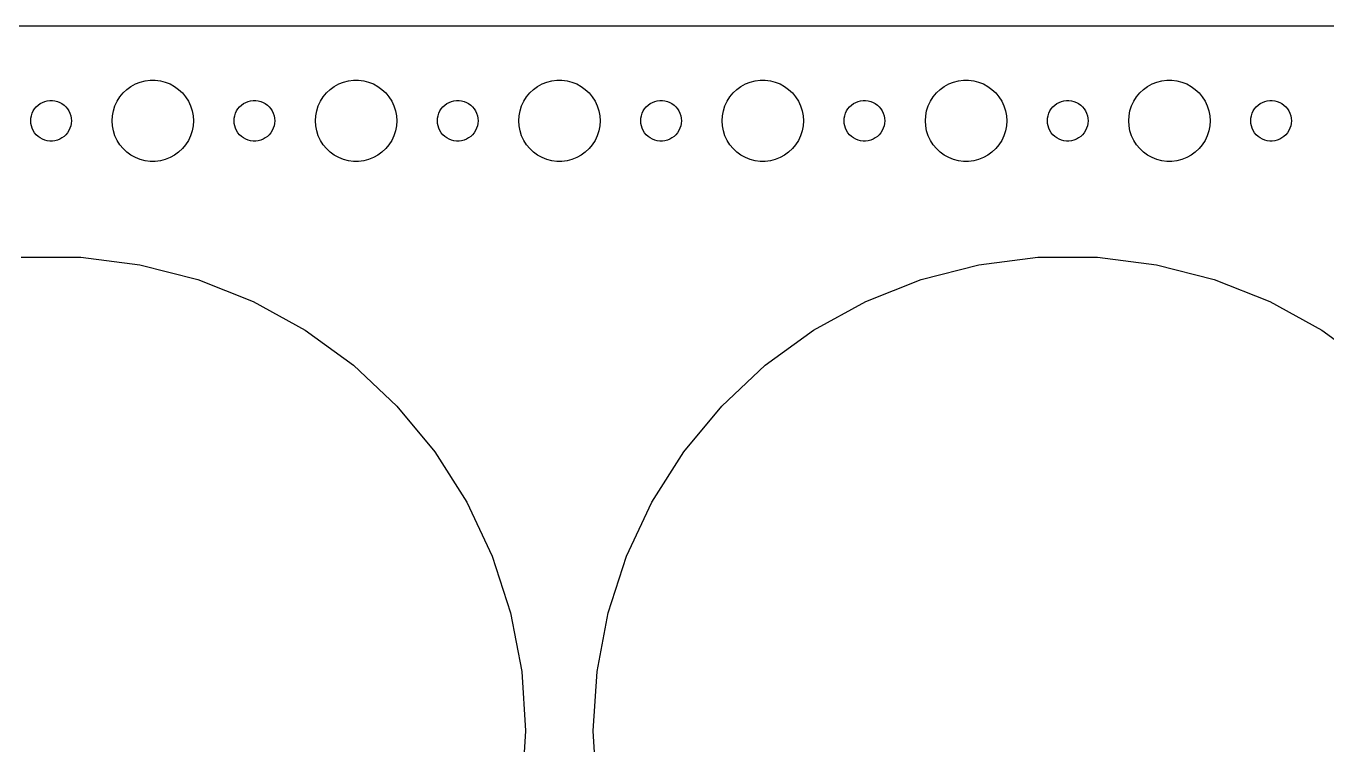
# Model space of a CAD drawing. Header units: metres. Extents: x -194 to 194, y -52 to 52.
# Drawn here: x -1.8 to 94.1, y -1 to 52 of the extents above; entities that cross this region are included whole.
import ezdxf

# ---------------------------------------------------------------- set-up
doc = ezdxf.new("R2010")
doc.units = ezdxf.units.M

msp = doc.modelspace()

# ---------------------------------------------------------------- linework, layer by layer
for p, q in [((189.814, 51.9901), (-189.814, 51.9901)), ((6.93785, 47.9469), (7.31161, 47.9941)), ((7.31161, 47.9941), (7.68837, 47.9941)), ((7.68837, 47.9941), (8.06213, 47.9469)), ((21.9379, 47.9469), (22.3116, 47.9941)), ((22.3116, 47.9941), (22.6884, 47.9941)), ((22.6884, 47.9941), (23.0621, 47.9469)), ((36.9379, 47.9469), (37.3116, 47.9941)), ((37.3116, 47.9941), (37.6884, 47.9941)), ((37.6884, 47.9941), (38.0621, 47.9469)), ((51.9379, 47.9469), (52.3116, 47.9941)), ((52.3116, 47.9941), (52.6884, 47.9941)), ((52.6884, 47.9941), (53.0621, 47.9469)), ((66.9379, 47.9469), (67.3116, 47.9941)), ((67.3116, 47.9941), (67.6884, 47.9941)), ((67.6884, 47.9941), (68.0621, 47.9469)), ((81.9379, 47.9469), (82.3116, 47.9941)), ((82.3116, 47.9941), (82.6884, 47.9941)), ((82.6884, 47.9941), (83.0621, 47.9469)), ((5.07294, 46.7634), (5.31308, 47.0536)), ((5.31308, 47.0536), (5.58772, 47.3115)), ((5.58772, 47.3115), (5.89252, 47.533)), ((5.89252, 47.533), (6.22266, 47.7145)), ((6.22266, 47.7145), (6.57294, 47.8532)), ((6.57294, 47.8532), (6.93785, 47.9469)), ((8.06213, 47.9469), (8.42705, 47.8532)), ((8.42705, 47.8532), (8.77733, 47.7145)), ((8.77733, 47.7145), (9.10747, 47.533)), ((9.10747, 47.533), (9.41226, 47.3115)), ((9.41226, 47.3115), (9.6869, 47.0536)), ((9.6869, 47.0536), (9.92705, 46.7634)), ((20.0729, 46.7634), (20.3131, 47.0536)), ((20.3131, 47.0536), (20.5877, 47.3115)), ((20.5877, 47.3115), (20.8925, 47.533)), ((20.8925, 47.533), (21.2227, 47.7145)), ((21.2227, 47.7145), (21.5729, 47.8532)), ((21.5729, 47.8532), (21.9379, 47.9469)), ((23.0621, 47.9469), (23.427, 47.8532)), ((23.427, 47.8532), (23.7773, 47.7145)), ((23.7773, 47.7145), (24.1075, 47.533)), ((24.1075, 47.533), (24.4123, 47.3115)), ((24.4123, 47.3115), (24.6869, 47.0536)), ((24.6869, 47.0536), (24.927, 46.7634)), ((35.0729, 46.7634), (35.3131, 47.0536)), ((35.3131, 47.0536), (35.5877, 47.3115)), ((35.5877, 47.3115), (35.8925, 47.533)), ((35.8925, 47.533), (36.2227, 47.7145)), ((36.2227, 47.7145), (36.5729, 47.8532)), ((36.5729, 47.8532), (36.9379, 47.9469)), ((38.0621, 47.9469), (38.427, 47.8532)), ((38.427, 47.8532), (38.7773, 47.7145)), ((38.7773, 47.7145), (39.1075, 47.533)), ((39.1075, 47.533), (39.4123, 47.3115)), ((39.4123, 47.3115), (39.6869, 47.0536)), ((39.6869, 47.0536), (39.927, 46.7634)), ((50.0729, 46.7634), (50.3131, 47.0536)), ((50.3131, 47.0536), (50.5877, 47.3115)), ((50.5877, 47.3115), (50.8925, 47.533)), ((50.8925, 47.533), (51.2227, 47.7145)), ((51.2227, 47.7145), (51.5729, 47.8532)), ((51.5729, 47.8532), (51.9379, 47.9469)), ((53.0621, 47.9469), (53.427, 47.8532)), ((53.427, 47.8532), (53.7773, 47.7145)), ((53.7773, 47.7145), (54.1075, 47.533)), ((54.1075, 47.533), (54.4123, 47.3115)), ((54.4123, 47.3115), (54.6869, 47.0536)), ((54.6869, 47.0536), (54.927, 46.7634)), ((65.073, 46.7634), (65.3131, 47.0536)), ((65.3131, 47.0536), (65.5877, 47.3115)), ((65.5877, 47.3115), (65.8925, 47.533)), ((65.8925, 47.533), (66.2227, 47.7145)), ((66.2227, 47.7145), (66.573, 47.8532)), ((66.573, 47.8532), (66.9379, 47.9469)), ((68.0621, 47.9469), (68.427, 47.8532)), ((68.427, 47.8532), (68.7773, 47.7145)), ((68.7773, 47.7145), (69.1075, 47.533)), ((69.1075, 47.533), (69.4123, 47.3115)), ((69.4123, 47.3115), (69.6869, 47.0536)), ((69.6869, 47.0536), (69.927, 46.7634)), ((80.073, 46.7634), (80.3131, 47.0536)), ((80.3131, 47.0536), (80.5877, 47.3115)), ((80.5877, 47.3115), (80.8925, 47.533)), ((80.8925, 47.533), (81.2227, 47.7145)), ((81.2227, 47.7145), (81.573, 47.8532)), ((81.573, 47.8532), (81.9379, 47.9469)), ((83.0621, 47.9469), (83.427, 47.8532)), ((83.427, 47.8532), (83.7773, 47.7145)), ((83.7773, 47.7145), (84.1075, 47.533)), ((84.1075, 47.533), (84.4123, 47.3115)), ((84.4123, 47.3115), (84.6869, 47.0536)), ((84.6869, 47.0536), (84.927, 46.7634)), ((-1.09344, 46.0268), (-0.95613, 46.1558)), ((-0.95613, 46.1558), (-0.80373, 46.2665)), ((-0.80373, 46.2665), (-0.63866, 46.3572)), ((-0.63866, 46.3572), (-0.46352, 46.4266)), ((-0.46352, 46.4266), (-0.28107, 46.4734)), ((-0.28107, 46.4734), (-0.09418, 46.497)), ((-0.09418, 46.497), (0.09418, 46.497)), ((0.09418, 46.497), (0.28107, 46.4734)), ((0.28107, 46.4734), (0.46352, 46.4266)), ((0.46352, 46.4266), (0.63866, 46.3572)), ((0.63866, 46.3572), (0.80373, 46.2665)), ((0.80373, 46.2665), (0.95613, 46.1558)), ((0.95613, 46.1558), (1.09344, 46.0268)), ((4.59424, 45.7461), (4.71066, 46.1044)), ((4.71066, 46.1044), (4.87108, 46.4453)), ((4.87108, 46.4453), (5.07294, 46.7634)), ((9.92705, 46.7634), (10.1289, 46.4453)), ((10.1289, 46.4453), (10.2893, 46.1044)), ((10.2893, 46.1044), (10.4057, 45.7461)), ((13.9065, 46.0268), (14.0439, 46.1558)), ((14.0439, 46.1558), (14.1963, 46.2665)), ((14.1963, 46.2665), (14.3613, 46.3572)), ((14.3613, 46.3572), (14.5365, 46.4266)), ((14.5365, 46.4266), (14.7189, 46.4734)), ((14.7189, 46.4734), (14.9058, 46.497)), ((14.9058, 46.497), (15.0942, 46.497)), ((15.0942, 46.497), (15.2811, 46.4734)), ((15.2811, 46.4734), (15.4635, 46.4266)), ((15.4635, 46.4266), (15.6387, 46.3572)), ((15.6387, 46.3572), (15.8037, 46.2665)), ((15.8037, 46.2665), (15.9561, 46.1558)), ((15.9561, 46.1558), (16.0934, 46.0268)), ((19.5942, 45.7461), (19.7107, 46.1044)), ((19.7107, 46.1044), (19.8711, 46.4453)), ((19.8711, 46.4453), (20.0729, 46.7634)), ((24.927, 46.7634), (25.1289, 46.4453)), ((25.1289, 46.4453), (25.2893, 46.1044)), ((25.2893, 46.1044), (25.4057, 45.7461)), ((28.9065, 46.0268), (29.0439, 46.1558)), ((29.0439, 46.1558), (29.1963, 46.2665)), ((29.1963, 46.2665), (29.3613, 46.3572)), ((29.3613, 46.3572), (29.5365, 46.4266)), ((29.5365, 46.4266), (29.7189, 46.4734)), ((29.7189, 46.4734), (29.9058, 46.497)), ((29.9058, 46.497), (30.0942, 46.497)), ((30.0942, 46.497), (30.2811, 46.4734)), ((30.2811, 46.4734), (30.4635, 46.4266)), ((30.4635, 46.4266), (30.6387, 46.3572)), ((30.6387, 46.3572), (30.8037, 46.2665)), ((30.8037, 46.2665), (30.9561, 46.1558)), ((30.9561, 46.1558), (31.0934, 46.0268)), ((34.5942, 45.7461), (34.7107, 46.1044)), ((34.7107, 46.1044), (34.8711, 46.4453)), ((34.8711, 46.4453), (35.0729, 46.7634)), ((39.927, 46.7634), (40.1289, 46.4453)), ((40.1289, 46.4453), (40.2893, 46.1044)), ((40.2893, 46.1044), (40.4057, 45.7461)), ((43.9065, 46.0268), (44.0439, 46.1558)), ((44.0439, 46.1558), (44.1963, 46.2665)), ((44.1963, 46.2665), (44.3613, 46.3572)), ((44.3613, 46.3572), (44.5365, 46.4266)), ((44.5365, 46.4266), (44.7189, 46.4734)), ((44.7189, 46.4734), (44.9058, 46.497)), ((44.9058, 46.497), (45.0942, 46.497)), ((45.0942, 46.497), (45.2811, 46.4734)), ((45.2811, 46.4734), (45.4635, 46.4266)), ((45.4635, 46.4266), (45.6387, 46.3572)), ((45.6387, 46.3572), (45.8037, 46.2665)), ((45.8037, 46.2665), (45.9561, 46.1558)), ((45.9561, 46.1558), (46.0934, 46.0268)), ((49.5942, 45.7461), (49.7107, 46.1044)), ((49.7107, 46.1044), (49.8711, 46.4453)), ((49.8711, 46.4453), (50.0729, 46.7634)), ((54.927, 46.7634), (55.1289, 46.4453)), ((55.1289, 46.4453), (55.2893, 46.1044)), ((55.2893, 46.1044), (55.4057, 45.7461)), ((58.9065, 46.0268), (59.0439, 46.1558)), ((59.0439, 46.1558), (59.1963, 46.2665)), ((59.1963, 46.2665), (59.3613, 46.3572)), ((59.3613, 46.3572), (59.5365, 46.4266)), ((59.5365, 46.4266), (59.7189, 46.4734)), ((59.7189, 46.4734), (59.9058, 46.497)), ((59.9058, 46.497), (60.0942, 46.497)), ((60.0942, 46.497), (60.2811, 46.4734)), ((60.2811, 46.4734), (60.4635, 46.4266)), ((60.4635, 46.4266), (60.6387, 46.3572)), ((60.6387, 46.3572), (60.8037, 46.2665)), ((60.8037, 46.2665), (60.9561, 46.1558)), ((60.9561, 46.1558), (61.0934, 46.0268)), ((64.5943, 45.7461), (64.7107, 46.1044)), ((64.7107, 46.1044), (64.8711, 46.4453)), ((64.8711, 46.4453), (65.073, 46.7634)), ((69.927, 46.7634), (70.1289, 46.4453)), ((70.1289, 46.4453), (70.2893, 46.1044)), ((70.2893, 46.1044), (70.4057, 45.7461)), ((73.9065, 46.0268), (74.0439, 46.1558)), ((74.0439, 46.1558), (74.1963, 46.2665)), ((74.1963, 46.2665), (74.3613, 46.3572)), ((74.3613, 46.3572), (74.5365, 46.4266)), ((74.5365, 46.4266), (74.7189, 46.4734)), ((74.7189, 46.4734), (74.9058, 46.497)), ((74.9058, 46.497), (75.0942, 46.497)), ((75.0942, 46.497), (75.2811, 46.4734)), ((75.2811, 46.4734), (75.4635, 46.4266)), ((75.4635, 46.4266), (75.6387, 46.3572)), ((75.6387, 46.3572), (75.8037, 46.2665)), ((75.8037, 46.2665), (75.9561, 46.1558)), ((75.9561, 46.1558), (76.0934, 46.0268)), ((79.5943, 45.7461), (79.7107, 46.1044)), ((79.7107, 46.1044), (79.8711, 46.4453)), ((79.8711, 46.4453), (80.073, 46.7634)), ((84.927, 46.7634), (85.1289, 46.4453)), ((85.1289, 46.4453), (85.2893, 46.1044)), ((85.2893, 46.1044), (85.4057, 45.7461)), ((88.9065, 46.0268), (89.0439, 46.1558)), ((89.0439, 46.1558), (89.1963, 46.2665)), ((89.1963, 46.2665), (89.3613, 46.3572)), ((89.3613, 46.3572), (89.5365, 46.4266)), ((89.5365, 46.4266), (89.7189, 46.4734)), ((89.7189, 46.4734), (89.9058, 46.497)), ((89.9058, 46.497), (90.0942, 46.497)), ((90.0942, 46.497), (90.2811, 46.4734)), ((90.2811, 46.4734), (90.4635, 46.4266)), ((90.4635, 46.4266), (90.6387, 46.3572)), ((90.6387, 46.3572), (90.8037, 46.2665)), ((90.8037, 46.2665), (90.9561, 46.1558)), ((90.9561, 46.1558), (91.0934, 46.0268)), ((-1.5, 45), (-1.48816, 45.188)), ((-1.48816, 45.188), (-1.45287, 45.373)), ((-1.45287, 45.373), (-1.39465, 45.5522)), ((-1.39465, 45.5522), (-1.31445, 45.7226)), ((-1.31445, 45.7226), (-1.21352, 45.8817)), ((-1.21352, 45.8817), (-1.09344, 46.0268)), ((1.09344, 46.0268), (1.21352, 45.8817)), ((1.21352, 45.8817), (1.31445, 45.7226)), ((1.31445, 45.7226), (1.39465, 45.5522)), ((1.39465, 45.5522), (1.45287, 45.373)), ((1.45287, 45.373), (1.48816, 45.188)), ((1.48816, 45.188), (1.5, 45)), ((4.5, 45), (4.52365, 45.376)), ((4.52365, 45.376), (4.59424, 45.7461)), ((10.4057, 45.7461), (10.4763, 45.376)), ((10.4763, 45.376), (10.5, 45)), ((13.5, 45), (13.5118, 45.188)), ((13.5118, 45.188), (13.5471, 45.373)), ((13.5471, 45.373), (13.6053, 45.5522)), ((13.6053, 45.5522), (13.6855, 45.7226)), ((13.6855, 45.7226), (13.7865, 45.8817)), ((13.7865, 45.8817), (13.9065, 46.0268)), ((16.0934, 46.0268), (16.2135, 45.8817)), ((16.2135, 45.8817), (16.3145, 45.7226)), ((16.3145, 45.7226), (16.3947, 45.5522)), ((16.3947, 45.5522), (16.4529, 45.373)), ((16.4529, 45.373), (16.4882, 45.188)), ((16.4882, 45.188), (16.5, 45)), ((19.5, 45), (19.5237, 45.376)), ((19.5237, 45.376), (19.5942, 45.7461)), ((25.4057, 45.7461), (25.4763, 45.376)), ((25.4763, 45.376), (25.5, 45)), ((28.5, 45), (28.5118, 45.188)), ((28.5118, 45.188), (28.5471, 45.373)), ((28.5471, 45.373), (28.6053, 45.5522)), ((28.6053, 45.5522), (28.6855, 45.7226)), ((28.6855, 45.7226), (28.7865, 45.8817)), ((28.7865, 45.8817), (28.9065, 46.0268)), ((31.0934, 46.0268), (31.2135, 45.8817)), ((31.2135, 45.8817), (31.3145, 45.7226)), ((31.3145, 45.7226), (31.3947, 45.5522)), ((31.3947, 45.5522), (31.4529, 45.373)), ((31.4529, 45.373), (31.4882, 45.188)), ((31.4882, 45.188), (31.5, 45)), ((34.5, 45), (34.5237, 45.376)), ((34.5237, 45.376), (34.5942, 45.7461)), ((40.4057, 45.7461), (40.4763, 45.376)), ((40.4763, 45.376), (40.5, 45)), ((43.5, 45), (43.5118, 45.188)), ((43.5118, 45.188), (43.5471, 45.373)), ((43.5471, 45.373), (43.6053, 45.5522)), ((43.6053, 45.5522), (43.6855, 45.7226)), ((43.6855, 45.7226), (43.7865, 45.8817)), ((43.7865, 45.8817), (43.9065, 46.0268)), ((46.0934, 46.0268), (46.2135, 45.8817)), ((46.2135, 45.8817), (46.3145, 45.7226)), ((46.3145, 45.7226), (46.3947, 45.5522)), ((46.3947, 45.5522), (46.4529, 45.373)), ((46.4529, 45.373), (46.4882, 45.188)), ((46.4882, 45.188), (46.5, 45)), ((49.5, 45), (49.5237, 45.376)), ((49.5237, 45.376), (49.5942, 45.7461)), ((55.4057, 45.7461), (55.4763, 45.376)), ((55.4763, 45.376), (55.5, 45)), ((58.5, 45), (58.5118, 45.188)), ((58.5118, 45.188), (58.5471, 45.373)), ((58.5471, 45.373), (58.6053, 45.5522)), ((58.6053, 45.5522), (58.6855, 45.7226)), ((58.6855, 45.7226), (58.7865, 45.8817)), ((58.7865, 45.8817), (58.9065, 46.0268)), ((61.0934, 46.0268), (61.2135, 45.8817)), ((61.2135, 45.8817), (61.3145, 45.7226)), ((61.3145, 45.7226), (61.3947, 45.5522)), ((61.3947, 45.5522), (61.4529, 45.373)), ((61.4529, 45.373), (61.4882, 45.188)), ((61.4882, 45.188), (61.5, 45)), ((64.5, 45), (64.5237, 45.376)), ((64.5237, 45.376), (64.5943, 45.7461)), ((70.4057, 45.7461), (70.4763, 45.376)), ((70.4763, 45.376), (70.5, 45)), ((73.5, 45), (73.5118, 45.188)), ((73.5118, 45.188), (73.5471, 45.373)), ((73.5471, 45.373), (73.6053, 45.5522)), ((73.6053, 45.5522), (73.6855, 45.7226)), ((73.6855, 45.7226), (73.7865, 45.8817)), ((73.7865, 45.8817), (73.9065, 46.0268)), ((76.0934, 46.0268), (76.2135, 45.8817)), ((76.2135, 45.8817), (76.3145, 45.7226)), ((76.3145, 45.7226), (76.3947, 45.5522)), ((76.3947, 45.5522), (76.4529, 45.373)), ((76.4529, 45.373), (76.4882, 45.188)), ((76.4882, 45.188), (76.5, 45)), ((79.5, 45), (79.5237, 45.376)), ((79.5237, 45.376), (79.5943, 45.7461)), ((85.4057, 45.7461), (85.4763, 45.376)), ((85.4763, 45.376), (85.5, 45)), ((88.5, 45), (88.5118, 45.188)), ((88.5118, 45.188), (88.5471, 45.373)), ((88.5471, 45.373), (88.6053, 45.5522)), ((88.6053, 45.5522), (88.6855, 45.7226)), ((88.6855, 45.7226), (88.7865, 45.8817)), ((88.7865, 45.8817), (88.9065, 46.0268)), ((91.0934, 46.0268), (91.2135, 45.8817)), ((91.2135, 45.8817), (91.3145, 45.7226)), ((91.3145, 45.7226), (91.3947, 45.5522)), ((91.3947, 45.5522), (91.4529, 45.373)), ((91.4529, 45.373), (91.4882, 45.188)), ((91.4882, 45.188), (91.5, 45)), ((-1.48816, 44.812), (-1.5, 45)), ((-1.45287, 44.627), (-1.48816, 44.812)), ((-1.39465, 44.4478), (-1.45287, 44.627)), ((-1.31445, 44.2774), (-1.39465, 44.4478)), ((-1.21352, 44.1183), (-1.31445, 44.2774)), ((1.31445, 44.2774), (1.21352, 44.1183)), ((1.39465, 44.4478), (1.31445, 44.2774)), ((1.45287, 44.627), (1.39465, 44.4478)), ((1.48816, 44.812), (1.45287, 44.627)), ((1.5, 45), (1.48816, 44.812)), ((4.52365, 44.624), (4.5, 45)), ((4.59424, 44.2539), (4.52365, 44.624)), ((4.71066, 43.8956), (4.59424, 44.2539)), ((10.4057, 44.2539), (10.2893, 43.8956)), ((10.4763, 44.624), (10.4057, 44.2539)), ((10.5, 45), (10.4763, 44.624)), ((13.5118, 44.812), (13.5, 45)), ((13.5471, 44.627), (13.5118, 44.812)), ((13.6053, 44.4478), (13.5471, 44.627)), ((13.6855, 44.2774), (13.6053, 44.4478)), ((13.7865, 44.1183), (13.6855, 44.2774)), ((16.3145, 44.2774), (16.2135, 44.1183)), ((16.3947, 44.4478), (16.3145, 44.2774)), ((16.4529, 44.627), (16.3947, 44.4478)), ((16.4882, 44.812), (16.4529, 44.627)), ((16.5, 45), (16.4882, 44.812)), ((19.5237, 44.624), (19.5, 45)), ((19.5942, 44.2539), (19.5237, 44.624)), ((19.7107, 43.8956), (19.5942, 44.2539)), ((25.4057, 44.2539), (25.2893, 43.8956)), ((25.4763, 44.624), (25.4057, 44.2539)), ((25.5, 45), (25.4763, 44.624)), ((28.5118, 44.812), (28.5, 45)), ((28.5471, 44.627), (28.5118, 44.812)), ((28.6053, 44.4478), (28.5471, 44.627)), ((28.6855, 44.2774), (28.6053, 44.4478)), ((28.7865, 44.1183), (28.6855, 44.2774)), ((31.3145, 44.2774), (31.2135, 44.1183)), ((31.3947, 44.4478), (31.3145, 44.2774)), ((31.4529, 44.627), (31.3947, 44.4478)), ((31.4882, 44.812), (31.4529, 44.627)), ((31.5, 45), (31.4882, 44.812)), ((34.5237, 44.624), (34.5, 45)), ((34.5942, 44.2539), (34.5237, 44.624)), ((34.7107, 43.8956), (34.5942, 44.2539)), ((40.4057, 44.2539), (40.2893, 43.8956)), ((40.4763, 44.624), (40.4057, 44.2539)), ((40.5, 45), (40.4763, 44.624)), ((43.5118, 44.812), (43.5, 45)), ((43.5471, 44.627), (43.5118, 44.812)), ((43.6053, 44.4478), (43.5471, 44.627)), ((43.6855, 44.2774), (43.6053, 44.4478)), ((43.7865, 44.1183), (43.6855, 44.2774)), ((46.3145, 44.2774), (46.2135, 44.1183)), ((46.3947, 44.4478), (46.3145, 44.2774)), ((46.4529, 44.627), (46.3947, 44.4478)), ((46.4882, 44.812), (46.4529, 44.627)), ((46.5, 45), (46.4882, 44.812)), ((49.5237, 44.624), (49.5, 45)), ((49.5942, 44.2539), (49.5237, 44.624)), ((49.7107, 43.8956), (49.5942, 44.2539)), ((55.4057, 44.2539), (55.2893, 43.8956)), ((55.4763, 44.624), (55.4057, 44.2539)), ((55.5, 45), (55.4763, 44.624)), ((58.5118, 44.812), (58.5, 45)), ((58.5471, 44.627), (58.5118, 44.812)), ((58.6053, 44.4478), (58.5471, 44.627)), ((58.6855, 44.2774), (58.6053, 44.4478)), ((58.7865, 44.1183), (58.6855, 44.2774)), ((61.3145, 44.2774), (61.2135, 44.1183)), ((61.3947, 44.4478), (61.3145, 44.2774)), ((61.4529, 44.627), (61.3947, 44.4478)), ((61.4882, 44.812), (61.4529, 44.627)), ((61.5, 45), (61.4882, 44.812)), ((64.5237, 44.624), (64.5, 45)), ((64.5943, 44.2539), (64.5237, 44.624)), ((64.7107, 43.8956), (64.5943, 44.2539)), ((70.4057, 44.2539), (70.2893, 43.8956)), ((70.4763, 44.624), (70.4057, 44.2539)), ((70.5, 45), (70.4763, 44.624)), ((73.5118, 44.812), (73.5, 45)), ((73.5471, 44.627), (73.5118, 44.812)), ((73.6053, 44.4478), (73.5471, 44.627)), ((73.6855, 44.2774), (73.6053, 44.4478)), ((73.7865, 44.1183), (73.6855, 44.2774)), ((76.3145, 44.2774), (76.2135, 44.1183)), ((76.3947, 44.4478), (76.3145, 44.2774)), ((76.4529, 44.627), (76.3947, 44.4478)), ((76.4882, 44.812), (76.4529, 44.627)), ((76.5, 45), (76.4882, 44.812)), ((79.5237, 44.624), (79.5, 45)), ((79.5943, 44.2539), (79.5237, 44.624)), ((79.7107, 43.8956), (79.5943, 44.2539)), ((85.4057, 44.2539), (85.2893, 43.8956)), ((85.4763, 44.624), (85.4057, 44.2539)), ((85.5, 45), (85.4763, 44.624)), ((88.5118, 44.812), (88.5, 45)), ((88.5471, 44.627), (88.5118, 44.812)), ((88.6053, 44.4478), (88.5471, 44.627)), ((88.6855, 44.2774), (88.6053, 44.4478)), ((88.7865, 44.1183), (88.6855, 44.2774)), ((91.3145, 44.2774), (91.2135, 44.1183)), ((91.3947, 44.4478), (91.3145, 44.2774)), ((91.4529, 44.627), (91.3947, 44.4478)), ((91.4882, 44.812), (91.4529, 44.627)), ((91.5, 45), (91.4882, 44.812)), ((-1.09344, 43.9732), (-1.21352, 44.1183)), ((-0.95613, 43.8442), (-1.09344, 43.9732)), ((-0.80373, 43.7335), (-0.95613, 43.8442)), ((-0.63866, 43.6428), (-0.80373, 43.7335)), ((-0.46352, 43.5734), (-0.63866, 43.6428)), ((-0.28107, 43.5266), (-0.46352, 43.5734)), ((-0.09418, 43.503), (-0.28107, 43.5266)), ((0.09418, 43.503), (-0.09418, 43.503)), ((0.28107, 43.5266), (0.09418, 43.503)), ((0.46352, 43.5734), (0.28107, 43.5266)), ((0.63866, 43.6428), (0.46352, 43.5734)), ((0.80373, 43.7335), (0.63866, 43.6428)), ((0.95613, 43.8442), (0.80373, 43.7335)), ((1.09344, 43.9732), (0.95613, 43.8442)), ((1.21352, 44.1183), (1.09344, 43.9732)), ((4.87108, 43.5547), (4.71066, 43.8956)), ((5.07294, 43.2366), (4.87108, 43.5547)), ((5.31308, 42.9464), (5.07294, 43.2366)), ((9.92705, 43.2366), (9.6869, 42.9464)), ((10.1289, 43.5547), (9.92705, 43.2366)), ((10.2893, 43.8956), (10.1289, 43.5547)), ((13.9065, 43.9732), (13.7865, 44.1183)), ((14.0439, 43.8442), (13.9065, 43.9732)), ((14.1963, 43.7335), (14.0439, 43.8442)), ((14.3613, 43.6428), (14.1963, 43.7335)), ((14.5365, 43.5734), (14.3613, 43.6428)), ((14.7189, 43.5266), (14.5365, 43.5734)), ((14.9058, 43.503), (14.7189, 43.5266)), ((15.0942, 43.503), (14.9058, 43.503)), ((15.2811, 43.5266), (15.0942, 43.503)), ((15.4635, 43.5734), (15.2811, 43.5266)), ((15.6387, 43.6428), (15.4635, 43.5734)), ((15.8037, 43.7335), (15.6387, 43.6428)), ((15.9561, 43.8442), (15.8037, 43.7335)), ((16.0934, 43.9732), (15.9561, 43.8442)), ((16.2135, 44.1183), (16.0934, 43.9732)), ((19.8711, 43.5547), (19.7107, 43.8956)), ((20.0729, 43.2366), (19.8711, 43.5547)), ((20.3131, 42.9464), (20.0729, 43.2366)), ((24.927, 43.2366), (24.6869, 42.9464)), ((25.1289, 43.5547), (24.927, 43.2366)), ((25.2893, 43.8956), (25.1289, 43.5547)), ((28.9065, 43.9732), (28.7865, 44.1183)), ((29.0439, 43.8442), (28.9065, 43.9732)), ((29.1963, 43.7335), (29.0439, 43.8442)), ((29.3613, 43.6428), (29.1963, 43.7335)), ((29.5365, 43.5734), (29.3613, 43.6428)), ((29.7189, 43.5266), (29.5365, 43.5734)), ((29.9058, 43.503), (29.7189, 43.5266)), ((30.0942, 43.503), (29.9058, 43.503)), ((30.2811, 43.5266), (30.0942, 43.503)), ((30.4635, 43.5734), (30.2811, 43.5266)), ((30.6387, 43.6428), (30.4635, 43.5734)), ((30.8037, 43.7335), (30.6387, 43.6428)), ((30.9561, 43.8442), (30.8037, 43.7335)), ((31.0934, 43.9732), (30.9561, 43.8442)), ((31.2135, 44.1183), (31.0934, 43.9732)), ((34.8711, 43.5547), (34.7107, 43.8956)), ((35.0729, 43.2366), (34.8711, 43.5547)), ((35.3131, 42.9464), (35.0729, 43.2366)), ((39.927, 43.2366), (39.6869, 42.9464)), ((40.1289, 43.5547), (39.927, 43.2366)), ((40.2893, 43.8956), (40.1289, 43.5547)), ((43.9065, 43.9732), (43.7865, 44.1183)), ((44.0439, 43.8442), (43.9065, 43.9732)), ((44.1963, 43.7335), (44.0439, 43.8442)), ((44.3613, 43.6428), (44.1963, 43.7335)), ((44.5365, 43.5734), (44.3613, 43.6428)), ((44.7189, 43.5266), (44.5365, 43.5734)), ((44.9058, 43.503), (44.7189, 43.5266)), ((45.0942, 43.503), (44.9058, 43.503)), ((45.2811, 43.5266), (45.0942, 43.503)), ((45.4635, 43.5734), (45.2811, 43.5266)), ((45.6387, 43.6428), (45.4635, 43.5734)), ((45.8037, 43.7335), (45.6387, 43.6428)), ((45.9561, 43.8442), (45.8037, 43.7335)), ((46.0934, 43.9732), (45.9561, 43.8442)), ((46.2135, 44.1183), (46.0934, 43.9732)), ((49.8711, 43.5547), (49.7107, 43.8956)), ((50.0729, 43.2366), (49.8711, 43.5547)), ((50.3131, 42.9464), (50.0729, 43.2366)), ((54.927, 43.2366), (54.6869, 42.9464)), ((55.1289, 43.5547), (54.927, 43.2366)), ((55.2893, 43.8956), (55.1289, 43.5547)), ((58.9065, 43.9732), (58.7865, 44.1183)), ((59.0439, 43.8442), (58.9065, 43.9732)), ((59.1963, 43.7335), (59.0439, 43.8442)), ((59.3613, 43.6428), (59.1963, 43.7335)), ((59.5365, 43.5734), (59.3613, 43.6428)), ((59.7189, 43.5266), (59.5365, 43.5734)), ((59.9058, 43.503), (59.7189, 43.5266)), ((60.0942, 43.503), (59.9058, 43.503)), ((60.2811, 43.5266), (60.0942, 43.503)), ((60.4635, 43.5734), (60.2811, 43.5266)), ((60.6387, 43.6428), (60.4635, 43.5734)), ((60.8037, 43.7335), (60.6387, 43.6428)), ((60.9561, 43.8442), (60.8037, 43.7335)), ((61.0934, 43.9732), (60.9561, 43.8442)), ((61.2135, 44.1183), (61.0934, 43.9732)), ((64.8711, 43.5547), (64.7107, 43.8956)), ((65.073, 43.2366), (64.8711, 43.5547)), ((65.3131, 42.9464), (65.073, 43.2366)), ((69.927, 43.2366), (69.6869, 42.9464)), ((70.1289, 43.5547), (69.927, 43.2366)), ((70.2893, 43.8956), (70.1289, 43.5547)), ((73.9065, 43.9732), (73.7865, 44.1183)), ((74.0439, 43.8442), (73.9065, 43.9732)), ((74.1963, 43.7335), (74.0439, 43.8442)), ((74.3613, 43.6428), (74.1963, 43.7335)), ((74.5365, 43.5734), (74.3613, 43.6428)), ((74.7189, 43.5266), (74.5365, 43.5734)), ((74.9058, 43.503), (74.7189, 43.5266)), ((75.0942, 43.503), (74.9058, 43.503)), ((75.2811, 43.5266), (75.0942, 43.503)), ((75.4635, 43.5734), (75.2811, 43.5266)), ((75.6387, 43.6428), (75.4635, 43.5734)), ((75.8037, 43.7335), (75.6387, 43.6428)), ((75.9561, 43.8442), (75.8037, 43.7335)), ((76.0934, 43.9732), (75.9561, 43.8442)), ((76.2135, 44.1183), (76.0934, 43.9732)), ((79.8711, 43.5547), (79.7107, 43.8956)), ((80.073, 43.2366), (79.8711, 43.5547)), ((80.3131, 42.9464), (80.073, 43.2366)), ((84.927, 43.2366), (84.6869, 42.9464)), ((85.1289, 43.5547), (84.927, 43.2366)), ((85.2893, 43.8956), (85.1289, 43.5547)), ((88.9065, 43.9732), (88.7865, 44.1183)), ((89.0439, 43.8442), (88.9065, 43.9732)), ((89.1963, 43.7335), (89.0439, 43.8442)), ((89.3613, 43.6428), (89.1963, 43.7335)), ((89.5365, 43.5734), (89.3613, 43.6428)), ((89.7189, 43.5266), (89.5365, 43.5734)), ((89.9058, 43.503), (89.7189, 43.5266)), ((90.0942, 43.503), (89.9058, 43.503)), ((90.2811, 43.5266), (90.0942, 43.503)), ((90.4635, 43.5734), (90.2811, 43.5266)), ((90.6387, 43.6428), (90.4635, 43.5734)), ((90.8037, 43.7335), (90.6387, 43.6428)), ((90.9561, 43.8442), (90.8037, 43.7335)), ((91.0934, 43.9732), (90.9561, 43.8442)), ((91.2135, 44.1183), (91.0934, 43.9732)), ((5.58772, 42.6885), (5.31308, 42.9464)), ((5.89252, 42.467), (5.58772, 42.6885)), ((6.22266, 42.2855), (5.89252, 42.467)), ((6.57294, 42.1468), (6.22266, 42.2855)), ((8.77733, 42.2855), (8.42705, 42.1468)), ((9.10747, 42.467), (8.77733, 42.2855)), ((9.41226, 42.6885), (9.10747, 42.467)), ((9.6869, 42.9464), (9.41226, 42.6885)), ((20.5877, 42.6885), (20.3131, 42.9464)), ((20.8925, 42.467), (20.5877, 42.6885)), ((21.2227, 42.2855), (20.8925, 42.467)), ((21.5729, 42.1468), (21.2227, 42.2855)), ((23.7773, 42.2855), (23.427, 42.1468)), ((24.1075, 42.467), (23.7773, 42.2855)), ((24.4123, 42.6885), (24.1075, 42.467)), ((24.6869, 42.9464), (24.4123, 42.6885)), ((35.5877, 42.6885), (35.3131, 42.9464)), ((35.8925, 42.467), (35.5877, 42.6885)), ((36.2227, 42.2855), (35.8925, 42.467)), ((36.5729, 42.1468), (36.2227, 42.2855)), ((38.7773, 42.2855), (38.427, 42.1468)), ((39.1075, 42.467), (38.7773, 42.2855)), ((39.4123, 42.6885), (39.1075, 42.467)), ((39.6869, 42.9464), (39.4123, 42.6885)), ((50.5877, 42.6885), (50.3131, 42.9464)), ((50.8925, 42.467), (50.5877, 42.6885)), ((51.2227, 42.2855), (50.8925, 42.467)), ((51.5729, 42.1468), (51.2227, 42.2855)), ((53.7773, 42.2855), (53.427, 42.1468)), ((54.1075, 42.467), (53.7773, 42.2855)), ((54.4123, 42.6885), (54.1075, 42.467)), ((54.6869, 42.9464), (54.4123, 42.6885)), ((65.5877, 42.6885), (65.3131, 42.9464)), ((65.8925, 42.467), (65.5877, 42.6885)), ((66.2227, 42.2855), (65.8925, 42.467)), ((66.573, 42.1468), (66.2227, 42.2855)), ((68.7773, 42.2855), (68.427, 42.1468)), ((69.1075, 42.467), (68.7773, 42.2855)), ((69.4123, 42.6885), (69.1075, 42.467)), ((69.6869, 42.9464), (69.4123, 42.6885)), ((80.5877, 42.6885), (80.3131, 42.9464)), ((80.8925, 42.467), (80.5877, 42.6885)), ((81.2227, 42.2855), (80.8925, 42.467)), ((81.573, 42.1468), (81.2227, 42.2855)), ((83.7773, 42.2855), (83.427, 42.1468)), ((84.1075, 42.467), (83.7773, 42.2855)), ((84.4123, 42.6885), (84.1075, 42.467)), ((84.6869, 42.9464), (84.4123, 42.6885)), ((6.93785, 42.0531), (6.57294, 42.1468)), ((7.31161, 42.0059), (6.93785, 42.0531)), ((7.68837, 42.0059), (7.31161, 42.0059)), ((8.06213, 42.0531), (7.68837, 42.0059)), ((8.42705, 42.1468), (8.06213, 42.0531)), ((21.9379, 42.0531), (21.5729, 42.1468)), ((22.3116, 42.0059), (21.9379, 42.0531)), ((22.6884, 42.0059), (22.3116, 42.0059)), ((23.0621, 42.0531), (22.6884, 42.0059)), ((23.427, 42.1468), (23.0621, 42.0531)), ((36.9379, 42.0531), (36.5729, 42.1468)), ((37.3116, 42.0059), (36.9379, 42.0531)), ((37.6884, 42.0059), (37.3116, 42.0059)), ((38.0621, 42.0531), (37.6884, 42.0059)), ((38.427, 42.1468), (38.0621, 42.0531)), ((51.9379, 42.0531), (51.5729, 42.1468)), ((52.3116, 42.0059), (51.9379, 42.0531)), ((52.6884, 42.0059), (52.3116, 42.0059)), ((53.0621, 42.0531), (52.6884, 42.0059)), ((53.427, 42.1468), (53.0621, 42.0531)), ((66.9379, 42.0531), (66.573, 42.1468)), ((67.3116, 42.0059), (66.9379, 42.0531)), ((67.6884, 42.0059), (67.3116, 42.0059)), ((68.0621, 42.0531), (67.6884, 42.0059)), ((68.427, 42.1468), (68.0621, 42.0531)), ((81.9379, 42.0531), (81.573, 42.1468)), ((82.3116, 42.0059), (81.9379, 42.0531)), ((82.6884, 42.0059), (82.3116, 42.0059)), ((83.0621, 42.0531), (82.6884, 42.0059)), ((83.427, 42.1468), (83.0621, 42.0531)), ((-2.19766, 34.9309), (2.19766, 34.9309)), ((2.19766, 34.9309), (6.55833, 34.3801)), ((68.4417, 34.3801), (72.8023, 34.9309)), ((72.8023, 34.9309), (77.1977, 34.9309)), ((77.1977, 34.9309), (81.5583, 34.3801)), ((6.55833, 34.3801), (10.8156, 33.287)), ((64.1844, 33.287), (68.4417, 34.3801)), ((81.5583, 34.3801), (85.8156, 33.287)), ((10.8156, 33.287), (14.9023, 31.6689)), ((60.0977, 31.6689), (64.1844, 33.287)), ((85.8156, 33.287), (89.9023, 31.6689)), ((14.9023, 31.6689), (18.7539, 29.5515)), ((56.2461, 29.5515), (60.0977, 31.6689)), ((89.9023, 31.6689), (93.7539, 29.5515)), ((18.7539, 29.5515), (22.3098, 26.968)), ((52.6902, 26.968), (56.2461, 29.5515)), ((93.7539, 29.5515), (97.3098, 26.968)), ((22.3098, 26.968), (25.5139, 23.9591)), ((49.4861, 23.9591), (52.6902, 26.968)), ((25.5139, 23.9591), (28.3156, 20.5725)), ((46.6844, 20.5725), (49.4861, 23.9591)), ((28.3156, 20.5725), (30.6707, 16.8614)), ((44.3293, 16.8614), (46.6844, 20.5725)), ((30.6707, 16.8614), (32.5422, 12.8844)), ((42.4578, 12.8844), (44.3293, 16.8614)), ((32.5422, 12.8844), (33.9004, 8.70413)), ((41.0996, 8.70413), (42.4578, 12.8844)), ((33.9004, 8.70413), (34.724, 4.38666)), ((40.276, 4.38666), (41.0996, 8.70413)), ((34.724, 4.38666), (35, 0)), ((40, 0), (40.276, 4.38666)), ((35, 0), (34.724, -4.38666)), ((40.276, -4.38666), (40, 0))]:
    msp.add_line(p, q)

doc.saveas('drawing.dxf')
